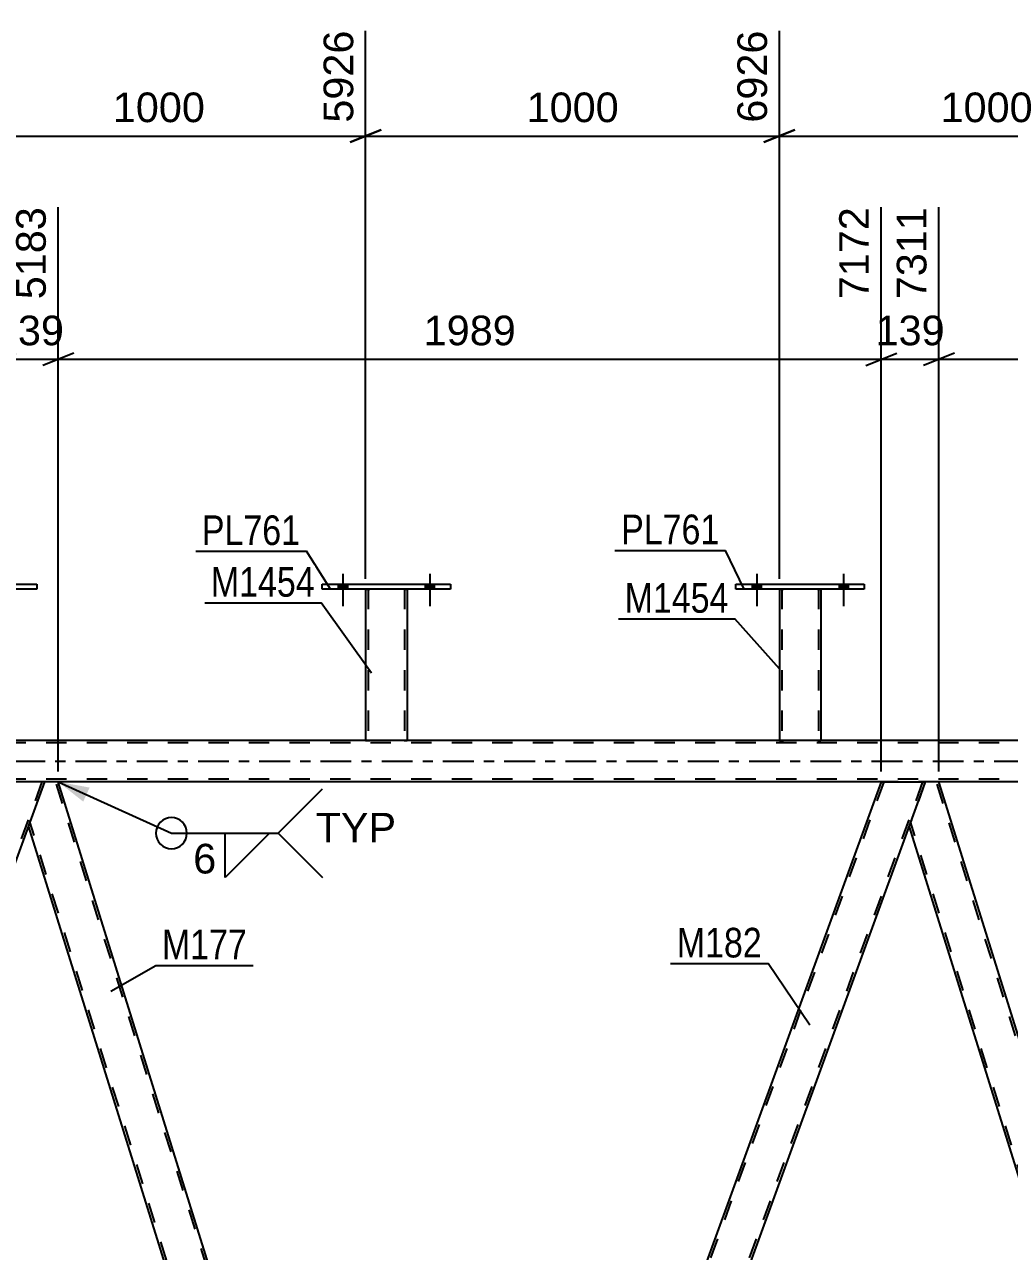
# Model space of a CAD drawing. Header units: millimetres. Extents: x 0 to 841, y 0 to 594.
# Drawn here: x 284.1 to 379.3, y 337.3 to 456 of the extents above; entities that cross this region are included whole.
import ezdxf

# ---------------------------------------------------------------- set-up
doc = ezdxf.new("R2010")
doc.units = ezdxf.units.MM
doc.linetypes.add('DXK_LINE_DOT2', pattern=[3.9198, 1.9599, -1.9599])
doc.linetypes.add('DXK_LINE_DOT3', pattern=[5.9187, 2.979, -0.9799, 0.9799, -0.9799])
doc.styles.add('Arial', font='arial.ttf', dxfattribs={"height": 0.2})
doc.styles.add('Arial Narrow', font='ARIALN.TTF', dxfattribs={"height": 0.2})

# ---------------------------------------------------------------- blocks, each defined once
blk = doc.blocks.new('Part-203724102-3242 - 2835')
at = {"color": 2, "linetype": 'Continuous'}
for p, q in [((352.91, 401.41), (352.91, 401.89)), ((352.91, 401.89), (365.31, 401.89)), ((365.31, 401.41), (352.91, 401.41)), ((365.31, 401.89), (365.31, 401.41))]:
    blk.add_line(p, q, dxfattribs=at)
blk = doc.blocks.new('Bolt-203724102-2907 - 2835')
at = {"linetype": 'Continuous'}
for points in [[(354.47, 401.41), (355.35, 401.41), (355.35, 401.89), (354.47, 401.89)], [(362.87, 401.41), (363.75, 401.41), (363.75, 401.89), (362.87, 401.89)]]:
    blk.add_hatch(color=1, dxfattribs=at).paths.add_polyline_path(points)
at = {"color": 1, "linetype": 'Continuous'}
for p, q in [((354.91, 402.89), (354.91, 399.77)), ((363.31, 402.89), (363.31, 399.77)), ((354.47, 401.89), (354.47, 401.41)), ((355.35, 401.89), (355.35, 401.41)), ((362.87, 401.89), (362.87, 401.41)), ((363.75, 401.89), (363.75, 401.41))]:
    blk.add_line(p, q, dxfattribs=at)
blk = doc.blocks.new('Bolt-203724102-2908 - 2835')
at = {"linetype": 'Continuous'}
for points in [[(354.47, 401.41), (355.35, 401.41), (355.35, 401.89), (354.47, 401.89)], [(362.87, 401.41), (363.75, 401.41), (363.75, 401.89), (362.87, 401.89)]]:
    blk.add_hatch(color=1, dxfattribs=at).paths.add_polyline_path(points)
at = {"color": 1, "linetype": 'Continuous'}
for p, q in [((354.91, 402.89), (354.91, 399.77)), ((363.31, 402.89), (363.31, 399.77)), ((354.47, 401.89), (354.47, 401.41)), ((355.35, 401.89), (355.35, 401.41)), ((362.87, 401.89), (362.87, 401.41)), ((363.75, 401.89), (363.75, 401.41))]:
    blk.add_line(p, q, dxfattribs=at)
blk = doc.blocks.new('Bolt-203724102-2909 - 2835')
at = {"linetype": 'Continuous'}
for points in [[(314.47, 401.41), (315.35, 401.41), (315.35, 401.89), (314.47, 401.89)], [(322.87, 401.41), (323.75, 401.41), (323.75, 401.89), (322.87, 401.89)]]:
    blk.add_hatch(color=1, dxfattribs=at).paths.add_polyline_path(points)
at = {"color": 1, "linetype": 'Continuous'}
for p, q in [((314.91, 402.89), (314.91, 399.77)), ((323.31, 402.89), (323.31, 399.77)), ((314.47, 401.89), (314.47, 401.41)), ((315.35, 401.89), (315.35, 401.41)), ((322.87, 401.89), (322.87, 401.41)), ((323.75, 401.89), (323.75, 401.41))]:
    blk.add_line(p, q, dxfattribs=at)
blk = doc.blocks.new('Part-203724102-3033 - 2835')
at = {"color": 7, "linetype": 'DXK_LINE_DOT2'}
for p, q in [((367.2, 382.77), (323.08, 261.55)), ((370.95, 382.77), (326.83, 261.55)), ((367.2, 382.77), (367.22, 382.77)), ((371.21, 382.77), (369.66, 378.52))]:
    blk.add_line(p, q, dxfattribs=at)
at = {"color": 2, "linetype": 'Continuous'}
for p, q in [((366.95, 382.77), (324.58, 266.37)), ((366.95, 382.77), (371.21, 382.77)), ((369.66, 378.52), (328.84, 266.37))]:
    blk.add_line(p, q, dxfattribs=at)
blk = doc.blocks.new('Part-203724102-3048 - 2835')
at = {"color": 2, "linetype": 'Continuous'}
for p, q in [((371.21, 382.77), (369.66, 378.52)), ((372.52, 382.77), (371.21, 382.77)), ((409.23, 265.02), (372.52, 382.77)), ((406.12, 261.55), (369.66, 378.52))]:
    blk.add_line(p, q, dxfattribs=at)
at = {"color": 7, "linetype": 'DXK_LINE_DOT2'}
for p, q in [((409.09, 264.65), (372.27, 382.77)), ((406.37, 261.55), (369.79, 378.89))]:
    blk.add_line(p, q, dxfattribs=at)
blk = doc.blocks.new('Part-203724102-3053 - 2835')
at = {"color": 2, "linetype": 'Continuous'}
for p, q in [((286.07, 382.77), (284.52, 378.52)), ((287.39, 382.77), (286.07, 382.77)), ((323.67, 266.37), (287.39, 382.77)), ((319.48, 266.37), (284.52, 378.52))]:
    blk.add_line(p, q, dxfattribs=at)
at = {"color": 7, "linetype": 'DXK_LINE_DOT2'}
for p, q in [((323.96, 264.65), (287.14, 382.77)), ((321.23, 261.55), (284.66, 378.89))]:
    blk.add_line(p, q, dxfattribs=at)
blk = doc.blocks.new('Part-203724102-3237 - 2835')
at = {"color": 2, "linetype": 'Continuous'}
for p, q in [((357.11, 401.41), (357.11, 386.77)), ((361.11, 401.41), (361.11, 386.77)), ((357.15, 386.77), (357.11, 386.77)), ((357.26, 386.77), (357.15, 386.77)), ((357.41, 386.77), (357.26, 386.77)), ((360.82, 386.77), (357.41, 386.77)), ((360.97, 386.77), (360.82, 386.77)), ((361.08, 386.77), (360.97, 386.77)), ((361.11, 386.77), (361.08, 386.77))]:
    blk.add_line(p, q, dxfattribs=at)
at = {"color": 7, "linetype": 'DXK_LINE_DOT2'}
for p, q in [((357.11, 401.41), (357.11, 401.41)), ((357.11, 401.41), (357.11, 401.41)), ((357.11, 401.41), (357.11, 401.41)), ((357.15, 401.41), (357.11, 401.41)), ((357.11, 401.41), (357.15, 401.41)), ((357.26, 401.41), (357.15, 401.41)), ((357.15, 401.41), (357.26, 401.41)), ((357.41, 401.41), (357.26, 401.41)), ((357.26, 401.41), (357.41, 401.41)), ((357.35, 401.41), (357.35, 401.41)), ((357.35, 401.41), (357.35, 386.77)), ((357.37, 401.41), (357.35, 401.41)), ((357.35, 401.41), (357.37, 401.41)), ((357.43, 401.41), (357.37, 401.41)), ((357.37, 401.41), (357.43, 401.41)), ((360.82, 401.41), (357.41, 401.41)), ((360.82, 401.41), (357.41, 401.41)), ((360.73, 401.41), (357.43, 401.41)), ((357.43, 401.41), (357.5, 401.41)), ((360.8, 401.41), (357.5, 401.41)), ((360.8, 401.41), (360.73, 401.41)), ((360.86, 401.41), (360.8, 401.41)), ((360.8, 401.41), (360.86, 401.41)), ((360.82, 401.41), (360.97, 401.41)), ((360.97, 401.41), (360.82, 401.41)), ((360.87, 401.41), (360.86, 401.41)), ((360.86, 401.41), (360.87, 401.41)), ((360.87, 401.41), (360.87, 401.41)), ((360.87, 401.41), (360.87, 386.77)), ((360.97, 401.41), (361.08, 401.41)), ((361.08, 401.41), (360.97, 401.41)), ((361.08, 401.41), (361.11, 401.41)), ((361.11, 401.41), (361.08, 401.41)), ((361.11, 401.41), (361.11, 401.41)), ((361.11, 401.41), (361.11, 401.41)), ((361.11, 401.41), (361.11, 401.41)), ((357.11, 386.77), (357.15, 386.77)), ((357.15, 386.77), (357.26, 386.77)), ((357.26, 386.77), (357.41, 386.77)), ((357.37, 386.77), (357.35, 386.77)), ((357.35, 386.77), (357.37, 386.77)), ((357.43, 386.77), (357.37, 386.77)), ((357.37, 386.77), (357.41, 386.77)), ((360.82, 386.77), (357.41, 386.77)), ((357.41, 386.77), (357.43, 386.77)), ((360.73, 386.77), (357.43, 386.77)), ((357.43, 386.77), (357.5, 386.77)), ((360.86, 386.77), (357.5, 386.77)), ((360.8, 386.77), (360.73, 386.77)), ((360.86, 386.77), (360.8, 386.77)), ((360.82, 386.77), (360.97, 386.77)), ((360.87, 386.77), (360.86, 386.77)), ((360.86, 386.77), (360.87, 386.77)), ((360.97, 386.77), (361.08, 386.77)), ((361.08, 386.77), (361.11, 386.77))]:
    blk.add_line(p, q, dxfattribs=at)
blk = doc.blocks.new('Part-203724102-3068 - 2835')
at = {"color": 7, "linetype": 'DXK_LINE_DOT2'}
for p, q in [((285.82, 382.77), (241.7, 261.55)), ((286.07, 382.77), (284.52, 378.52))]:
    blk.add_line(p, q, dxfattribs=at)
at = {"color": 2, "linetype": 'Continuous'}
for p, q in [((286.07, 382.77), (281.81, 382.77)), ((284.52, 378.52), (241.95, 261.55))]:
    blk.add_line(p, q, dxfattribs=at)
blk = doc.blocks.new('Part-203724102-3217 - 2835')
at = {"color": 2, "linetype": 'Continuous'}
for p, q in [((317.11, 401.41), (317.11, 386.77)), ((321.11, 401.41), (321.11, 386.77)), ((317.15, 386.77), (317.11, 386.77)), ((317.25, 386.77), (317.15, 386.77)), ((317.41, 386.77), (317.25, 386.77)), ((320.82, 386.77), (317.41, 386.77)), ((320.97, 386.77), (320.82, 386.77)), ((321.08, 386.77), (320.97, 386.77)), ((321.11, 386.77), (321.08, 386.77))]:
    blk.add_line(p, q, dxfattribs=at)
at = {"color": 7, "linetype": 'DXK_LINE_DOT2'}
for p, q in [((317.11, 401.41), (317.11, 401.41)), ((317.11, 401.41), (317.11, 401.41)), ((317.11, 401.41), (317.11, 401.41)), ((317.15, 401.41), (317.11, 401.41)), ((317.11, 401.41), (317.15, 401.41)), ((317.25, 401.41), (317.15, 401.41)), ((317.15, 401.41), (317.25, 401.41)), ((317.41, 401.41), (317.25, 401.41)), ((317.25, 401.41), (317.41, 401.41)), ((317.35, 401.41), (317.35, 401.41)), ((317.35, 401.41), (317.35, 386.77)), ((317.37, 401.41), (317.35, 401.41)), ((317.35, 401.41), (317.37, 401.41)), ((317.42, 401.41), (317.37, 401.41)), ((317.37, 401.41), (317.42, 401.41)), ((320.82, 401.41), (317.41, 401.41)), ((320.82, 401.41), (317.41, 401.41)), ((320.73, 401.41), (317.42, 401.41)), ((317.42, 401.41), (317.5, 401.41)), ((320.8, 401.41), (317.5, 401.41)), ((320.8, 401.41), (320.73, 401.41)), ((320.86, 401.41), (320.8, 401.41)), ((320.8, 401.41), (320.86, 401.41)), ((320.82, 401.41), (320.97, 401.41)), ((320.97, 401.41), (320.82, 401.41)), ((320.87, 401.41), (320.86, 401.41)), ((320.86, 401.41), (320.87, 401.41)), ((320.87, 401.41), (320.87, 401.41)), ((320.87, 401.41), (320.87, 386.77)), ((320.97, 401.41), (321.08, 401.41)), ((321.08, 401.41), (320.97, 401.41)), ((321.08, 401.41), (321.11, 401.41)), ((321.11, 401.41), (321.08, 401.41)), ((321.11, 401.41), (321.11, 401.41)), ((321.11, 401.41), (321.11, 401.41)), ((321.11, 401.41), (321.11, 401.41)), ((317.11, 386.77), (317.15, 386.77)), ((317.15, 386.77), (317.25, 386.77)), ((317.25, 386.77), (317.41, 386.77)), ((317.37, 386.77), (317.35, 386.77)), ((317.35, 386.77), (317.37, 386.77)), ((317.42, 386.77), (317.37, 386.77)), ((317.37, 386.77), (317.41, 386.77)), ((320.82, 386.77), (317.41, 386.77)), ((317.41, 386.77), (317.42, 386.77)), ((320.73, 386.77), (317.42, 386.77)), ((317.42, 386.77), (317.5, 386.77)), ((320.86, 386.77), (317.5, 386.77)), ((320.8, 386.77), (320.73, 386.77)), ((320.86, 386.77), (320.8, 386.77)), ((320.82, 386.77), (320.97, 386.77)), ((320.87, 386.77), (320.86, 386.77)), ((320.86, 386.77), (320.87, 386.77)), ((320.97, 386.77), (321.08, 386.77)), ((321.08, 386.77), (321.11, 386.77))]:
    blk.add_line(p, q, dxfattribs=at)
blk = doc.blocks.new('Part-203724102-3232 - 2835')
at = {"color": 2, "linetype": 'Continuous'}
for p, q in [((312.91, 401.41), (312.91, 401.89)), ((312.91, 401.89), (325.31, 401.89)), ((325.31, 401.41), (312.91, 401.41)), ((325.31, 401.89), (325.31, 401.41))]:
    blk.add_line(p, q, dxfattribs=at)
blk = doc.blocks.new('Part-203724102-3362 - 2835')
at = {"color": 2, "linetype": 'Continuous'}
for p, q in [((272.91, 401.41), (272.91, 401.89)), ((272.91, 401.89), (285.31, 401.89)), ((285.31, 401.41), (272.91, 401.41)), ((285.31, 401.89), (285.31, 401.41))]:
    blk.add_line(p, q, dxfattribs=at)
blk = doc.blocks.new('Part-203724102-3407 - 2835')
at = {"color": 7, "linetype": 'DXK_LINE_DOT2'}
for p, q in [((742.89, 386.53), (80.08, 386.53)), ((742.89, 386.77), (107.1, 386.77)), ((321.11, 386.77), (317.11, 386.77)), ((361.11, 386.77), (357.11, 386.77)), ((742.89, 383.01), (80.08, 383.01)), ((287.39, 382.77), (281.81, 382.77)), ((372.52, 382.77), (366.95, 382.77))]:
    blk.add_line(p, q, dxfattribs=at)
at = {"color": 2, "linetype": 'Continuous'}
for p, q in [((317.11, 386.77), (281.11, 386.77)), ((357.11, 386.77), (321.11, 386.77)), ((397.11, 386.77), (361.11, 386.77)), ((366.95, 382.77), (287.39, 382.77)), ((452.08, 382.77), (372.52, 382.77))]:
    blk.add_line(p, q, dxfattribs=at)
at = {"color": 7, "linetype": 'DXK_LINE_DOT3'}
blk.add_line((70.08, 384.77), (742.89, 384.77), dxfattribs=at)
blk = doc.blocks.new('Bolt-203724102-3424 - 2835')
at = {"linetype": 'Continuous'}
for points in [[(314.47, 401.41), (315.35, 401.41), (315.35, 401.89), (314.47, 401.89)], [(322.87, 401.41), (323.75, 401.41), (323.75, 401.89), (322.87, 401.89)]]:
    blk.add_hatch(color=1, dxfattribs=at).paths.add_polyline_path(points)
at = {"color": 1, "linetype": 'Continuous'}
for p, q in [((314.91, 402.89), (314.91, 399.77)), ((323.31, 402.89), (323.31, 399.77)), ((314.47, 401.89), (314.47, 401.41)), ((315.35, 401.89), (315.35, 401.41)), ((322.87, 401.89), (322.87, 401.41)), ((323.75, 401.89), (323.75, 401.41))]:
    blk.add_line(p, q, dxfattribs=at)
blk = doc.blocks.new('StraightDimension-203724102-4005 - 2835')
at = {"color": 7, "linetype": 'Continuous'}
for p, q in [((366.95, 383.77), (366.95, 438.34)), ((372.52, 383.77), (372.52, 438.34)), ((365.45, 423.04), (368.45, 424.24)), ((366.95, 423.64), (372.52, 423.64)), ((374.02, 424.24), (371.02, 423.04))]:
    blk.add_line(p, q, dxfattribs=at)
at = {"color": 0}
blk.add_wipeout([(373.67, 424.39), (373.67, 428.59), (365.8, 428.59), (365.8, 424.39)], dxfattribs=at)
at = {"color": 3, "style": 'Arial'}
blk.add_text('139', height=2.865, dxfattribs=at).set_placement((366.4, 424.99))
at = {"color": 0, "linetype": 'Continuous'}
blk.add_wipeout([(371.92, 438.94), (367.72, 438.94), (367.72, 428.84), (371.92, 428.84)], dxfattribs=at)
at = {"color": 3, "linetype": 'Continuous', "style": 'Arial'}
blk.add_text('7311', height=2.865, rotation=90.0002, dxfattribs=at).set_placement((371.32, 429.44))
blk = doc.blocks.new('StraightDimension-203724102-3987 - 2835')
at = {"color": 7, "linetype": 'Continuous'}
for p, q in [((372.52, 383.77), (372.52, 438.34)), ((452.08, 383.77), (452.08, 438.34)), ((374.02, 424.24), (371.02, 423.04)), ((372.52, 423.64), (452.08, 423.64)), ((450.58, 423.04), (453.58, 424.24))]:
    blk.add_line(p, q, dxfattribs=at)
at = {"color": 0, "linetype": 'Continuous'}
blk.add_wipeout([(451.48, 438.94), (447.28, 438.94), (447.28, 428.84), (451.48, 428.84)], dxfattribs=at)
at = {"color": 0}
blk.add_wipeout([(417.35, 424.39), (417.35, 428.59), (407.26, 428.59), (407.26, 424.39)], dxfattribs=at)
at = {"color": 3, "linetype": 'Continuous', "style": 'Arial'}
blk.add_text('9300', height=2.865, rotation=90.0002, dxfattribs=at).set_placement((450.88, 429.44))
at = {"color": 3, "style": 'Arial'}
blk.add_text('1989', height=2.865, dxfattribs=at).set_placement((407.86, 424.99))
blk = doc.blocks.new('StraightDimension-203724102-4023 - 2835')
at = {"color": 7, "linetype": 'Continuous'}
for p, q in [((281.81, 383.77), (281.81, 438.34)), ((287.39, 383.77), (287.39, 438.34)), ((280.31, 423.04), (283.31, 424.24)), ((281.81, 423.64), (287.39, 423.64)), ((288.89, 424.24), (285.89, 423.04))]:
    blk.add_line(p, q, dxfattribs=at)
at = {"color": 0}
blk.add_wipeout([(288.54, 424.39), (288.54, 428.59), (280.67, 428.59), (280.67, 424.39)], dxfattribs=at)
at = {"color": 3, "style": 'Arial'}
blk.add_text('139', height=2.865, dxfattribs=at).set_placement((281.27, 424.99))
at = {"color": 0, "linetype": 'Continuous'}
blk.add_wipeout([(286.79, 438.94), (282.59, 438.94), (282.59, 428.84), (286.79, 428.84)], dxfattribs=at)
at = {"color": 3, "linetype": 'Continuous', "style": 'Arial'}
blk.add_text('5183', height=2.865, rotation=90.0002, dxfattribs=at).set_placement((286.19, 429.44))
blk = doc.blocks.new('StraightDimension-203724102-4041 - 2835')
at = {"color": 7, "linetype": 'Continuous'}
for p, q in [((287.39, 383.77), (287.39, 438.34)), ((366.95, 383.77), (366.95, 438.34)), ((288.89, 424.24), (285.89, 423.04)), ((287.39, 423.64), (366.95, 423.64)), ((365.45, 423.04), (368.45, 424.24))]:
    blk.add_line(p, q, dxfattribs=at)
at = {"color": 0, "linetype": 'Continuous'}
blk.add_wipeout([(366.35, 438.94), (362.15, 438.94), (362.15, 428.84), (366.35, 428.84)], dxfattribs=at)
at = {"color": 0}
blk.add_wipeout([(332.22, 424.39), (332.22, 428.59), (322.12, 428.59), (322.12, 424.39)], dxfattribs=at)
at = {"color": 3, "linetype": 'Continuous', "style": 'Arial'}
blk.add_text('7172', height=2.865, rotation=90.0002, dxfattribs=at).set_placement((365.75, 429.44))
at = {"color": 3, "style": 'Arial'}
blk.add_text('1989', height=2.865, dxfattribs=at).set_placement((322.72, 424.99))
blk = doc.blocks.new('StraightDimension-203724102-9354 - 2835')
at = {"color": 7, "linetype": 'Continuous'}
for p, q in [((357.11, 402.41), (357.11, 455.41)), ((397.13, 402.41), (397.13, 455.41)), ((358.61, 445.82), (355.61, 444.62)), ((357.11, 445.22), (397.13, 445.22)), ((395.63, 444.62), (398.63, 445.82))]:
    blk.add_line(p, q, dxfattribs=at)
at = {"color": 0}
blk.add_wipeout([(382.17, 445.97), (382.17, 450.17), (372.08, 450.17), (372.08, 445.97)], dxfattribs=at)
at = {"color": 3, "style": 'Arial'}
blk.add_text('1000', height=2.865, dxfattribs=at).set_placement((372.68, 446.57))
at = {"color": 0, "linetype": 'Continuous'}
blk.add_wipeout([(396.53, 456.01), (392.33, 456.01), (392.33, 445.92), (396.53, 445.92)], dxfattribs=at)
at = {"color": 3, "linetype": 'Continuous', "style": 'Arial'}
blk.add_text('7926', height=2.865, rotation=90.0002, dxfattribs=at).set_placement((395.93, 446.52))
blk = doc.blocks.new('StraightDimension-203724102-9355 - 2835')
at = {"color": 7, "linetype": 'Continuous'}
for p, q in [((317.11, 402.41), (317.11, 455.41)), ((357.11, 402.41), (357.11, 455.41)), ((318.61, 445.82), (315.61, 444.62)), ((317.11, 445.22), (357.11, 445.22)), ((355.61, 444.62), (358.61, 445.82))]:
    blk.add_line(p, q, dxfattribs=at)
at = {"color": 0}
blk.add_wipeout([(342.16, 445.97), (342.16, 450.17), (332.07, 450.17), (332.07, 445.97)], dxfattribs=at)
at = {"color": 3, "style": 'Arial'}
blk.add_text('1000', height=2.865, dxfattribs=at).set_placement((332.67, 446.57))
at = {"color": 0, "linetype": 'Continuous'}
blk.add_wipeout([(356.51, 456.01), (352.31, 456.01), (352.31, 445.92), (356.51, 445.92)], dxfattribs=at)
at = {"color": 3, "linetype": 'Continuous', "style": 'Arial'}
blk.add_text('6926', height=2.865, rotation=90.0002, dxfattribs=at).set_placement((355.91, 446.52))
blk = doc.blocks.new('StraightDimension-203724102-9356 - 2835')
at = {"color": 7, "linetype": 'Continuous'}
for p, q in [((277.11, 402.41), (277.11, 455.41)), ((317.11, 402.41), (317.11, 455.41)), ((278.61, 445.82), (275.61, 444.62)), ((277.11, 445.22), (317.11, 445.22)), ((315.61, 444.62), (318.61, 445.82))]:
    blk.add_line(p, q, dxfattribs=at)
at = {"color": 0}
blk.add_wipeout([(302.16, 445.97), (302.16, 450.17), (292.07, 450.17), (292.07, 445.97)], dxfattribs=at)
at = {"color": 3, "style": 'Arial'}
blk.add_text('1000', height=2.865, dxfattribs=at).set_placement((292.67, 446.57))
at = {"color": 0, "linetype": 'Continuous'}
blk.add_wipeout([(316.51, 456.01), (312.31, 456.01), (312.31, 445.92), (316.51, 445.92)], dxfattribs=at)
at = {"color": 3, "linetype": 'Continuous', "style": 'Arial'}
blk.add_text('5926', height=2.865, rotation=90.0002, dxfattribs=at).set_placement((315.91, 446.52))
blk = doc.blocks.new('WeldMark-203724102-16139 - 2835')
at = {"linetype": 'Continuous'}
blk.add_hatch(color=30, dxfattribs=at).paths.add_polyline_path([(289.81, 380.85), (287.39, 382.77), (290.43, 382.21)])
at = {"color": 30, "linetype": 'Continuous'}
for p, q in [((287.39, 382.77), (298.34, 377.8)), ((298.34, 377.8), (308.67, 377.8))]:
    blk.add_line(p, q, dxfattribs=at)
at = {"color": 3, "linetype": 'Continuous'}
for p, q in [((308.67, 377.8), (312.95, 382.08)), ((303.53, 377.8), (307.81, 377.8)), ((307.81, 377.8), (303.53, 373.51)), ((303.53, 373.51), (303.53, 377.8)), ((308.67, 377.8), (312.95, 373.51))]:
    blk.add_line(p, q, dxfattribs=at)
blk.add_arc((298.34, 377.8), 1.5, 90, 270, dxfattribs=at)
at = {"color": 0}
blk.add_wipeout([(302.87, 373.7), (302.87, 377.1), (300.24, 377.1), (300.24, 373.7)], dxfattribs=at)
at = {"color": 3, "linetype": 'Continuous'}
blk.add_arc((298.34, 377.8), 1.5, 270, 90, dxfattribs=at)
at = {"color": 3, "style": 'Arial'}
blk.add_text('6', height=2.87, dxfattribs=at).set_placement((300.44, 373.9))
at = {"color": 0, "linetype": 'Continuous'}
blk.add_wipeout([(320.04, 376.9), (320.04, 379.9), (312.27, 379.9), (312.27, 376.9)], dxfattribs=at)
blk.add_wipeout([(320.04, 376.9), (320.04, 379.9), (312.27, 379.9), (312.27, 376.9)], dxfattribs=at)
at = {"color": 3, "linetype": 'Continuous', "style": 'Arial'}
blk.add_text('TYP', height=2.865, dxfattribs=at).set_placement((312.27, 376.9))
blk = doc.blocks.new('Mark-203724102-3029 - 2835')
at = {"color": 30, "linetype": 'Continuous'}
for p in [(346.59, 365.18), (360.04, 359.23)]:
    blk.add_line(p, (356.01, 365.18), dxfattribs=at)
at = {"color": 0}
blk.add_wipeout([(355.41, 365.78), (355.41, 368.78), (347.19, 368.78), (347.19, 365.78)], dxfattribs=at)
blk.add_wipeout([(355.41, 365.78), (355.41, 368.78), (347.19, 368.78), (347.19, 365.78)], dxfattribs=at)
at = {"color": 3, "style": 'Arial Narrow'}
blk.add_text('M182', height=2.863, dxfattribs=at).set_placement((347.19, 365.78))
blk = doc.blocks.new('Mark-203724102-3049 - 2835')
at = {"color": 30, "linetype": 'Continuous'}
for p, q in [((292.49, 362.51), (296.82, 365.01)), ((296.82, 365.01), (306.24, 365.01))]:
    blk.add_line(p, q, dxfattribs=at)
at = {"color": 0}
blk.add_wipeout([(305.64, 365.61), (305.64, 368.61), (297.42, 368.61), (297.42, 365.61)], dxfattribs=at)
blk.add_wipeout([(305.64, 365.61), (305.64, 368.61), (297.42, 368.61), (297.42, 365.61)], dxfattribs=at)
at = {"color": 3, "style": 'Arial Narrow'}
blk.add_text('M177', height=2.863, dxfattribs=at).set_placement((297.42, 365.61))
blk = doc.blocks.new('Mark-203724102-3213 - 2835')
at = {"color": 30, "linetype": 'Continuous'}
for p in [(301.55, 400.07), (317.68, 393.26)]:
    blk.add_line(p, (312.81, 400.07), dxfattribs=at)
at = {"color": 0}
blk.add_wipeout([(312.21, 400.67), (312.21, 403.67), (302.15, 403.67), (302.15, 400.67)], dxfattribs=at)
blk.add_wipeout([(312.21, 400.67), (312.21, 403.67), (302.15, 403.67), (302.15, 400.67)], dxfattribs=at)
at = {"color": 3, "style": 'Arial Narrow'}
blk.add_text('M1454', height=2.863, dxfattribs=at).set_placement((302.15, 400.67))
blk = doc.blocks.new('Mark-203724102-3228 - 2835')
at = {"color": 30, "linetype": 'Continuous'}
for p in [(300.68, 405.07), (313.72, 401.41)]:
    blk.add_line(p, (311.38, 405.07), dxfattribs=at)
at = {"color": 0}
blk.add_wipeout([(310.78, 405.67), (310.78, 408.67), (301.28, 408.67), (301.28, 405.67)], dxfattribs=at)
blk.add_wipeout([(310.78, 405.67), (310.78, 408.67), (301.28, 408.67), (301.28, 405.67)], dxfattribs=at)
at = {"color": 3, "style": 'Arial Narrow'}
blk.add_text('PL761', height=2.863, dxfattribs=at).set_placement((301.28, 405.67))
blk = doc.blocks.new('Mark-203724102-3233 - 2835')
at = {"color": 30, "linetype": 'Continuous'}
for p in [(341.55, 398.52), (357.11, 393.7)]:
    blk.add_line(p, (352.8, 398.52), dxfattribs=at)
at = {"color": 0}
blk.add_wipeout([(352.2, 399.12), (352.2, 402.12), (342.15, 402.12), (342.15, 399.12)], dxfattribs=at)
blk.add_wipeout([(352.2, 399.12), (352.2, 402.12), (342.15, 402.12), (342.15, 399.12)], dxfattribs=at)
at = {"color": 3, "style": 'Arial Narrow'}
blk.add_text('M1454', height=2.863, dxfattribs=at).set_placement((342.15, 399.12))
blk = doc.blocks.new('Mark-203724102-3238 - 2835')
at = {"color": 30, "linetype": 'Continuous'}
for p in [(341.21, 405.15), (353.71, 401.41)]:
    blk.add_line(p, (351.91, 405.15), dxfattribs=at)
at = {"color": 0}
blk.add_wipeout([(351.31, 405.75), (351.31, 408.75), (341.81, 408.75), (341.81, 405.75)], dxfattribs=at)
blk.add_wipeout([(351.31, 405.75), (351.31, 408.75), (341.81, 408.75), (341.81, 405.75)], dxfattribs=at)
at = {"color": 3, "style": 'Arial Narrow'}
blk.add_text('PL761', height=2.863, dxfattribs=at).set_placement((341.81, 405.75))

msp = doc.modelspace()

# ---------------------------------------------------------------- block references
for name in ['Bolt-203724102-2909 - 2835', 'Bolt-203724102-3424 - 2835', 'Bolt-203724102-2907 - 2835', 'Bolt-203724102-2908 - 2835', 'Part-203724102-3362 - 2835', 'Part-203724102-3232 - 2835', 'Part-203724102-3217 - 2835', 'Part-203724102-3242 - 2835', 'Part-203724102-3237 - 2835', 'Part-203724102-3407 - 2835', 'Part-203724102-3068 - 2835', 'Part-203724102-3053 - 2835', 'Part-203724102-3033 - 2835', 'Part-203724102-3048 - 2835']:
    msp.add_blockref(name, (0, 0))

# ---------------------------------------------------------------- next in the draw order: block references
for name in ['StraightDimension-203724102-4023 - 2835', 'StraightDimension-203724102-4005 - 2835', 'WeldMark-203724102-16139 - 2835', 'Mark-203724102-3049 - 2835', 'Mark-203724102-3029 - 2835']:
    msp.add_blockref(name, (0, 0))

# ---------------------------------------------------------------- next in the draw order: block references
for name in ['StraightDimension-203724102-4041 - 2835', 'StraightDimension-203724102-3987 - 2835']:
    msp.add_blockref(name, (0, 0))

# ---------------------------------------------------------------- next in the draw order: block references
msp.add_blockref('StraightDimension-203724102-9354 - 2835', (0, 0))

# ---------------------------------------------------------------- next in the draw order: block references
msp.add_blockref('StraightDimension-203724102-9355 - 2835', (0, 0))

# ---------------------------------------------------------------- next in the draw order: block references
for name in ['StraightDimension-203724102-9356 - 2835', 'Mark-203724102-3233 - 2835']:
    msp.add_blockref(name, (0, 0))

# ---------------------------------------------------------------- next in the draw order: block references
for name in ['Mark-203724102-3238 - 2835', 'Mark-203724102-3213 - 2835']:
    msp.add_blockref(name, (0, 0))

# ---------------------------------------------------------------- next in the draw order: block references
msp.add_blockref('Mark-203724102-3228 - 2835', (0, 0))

doc.saveas('drawing.dxf')
